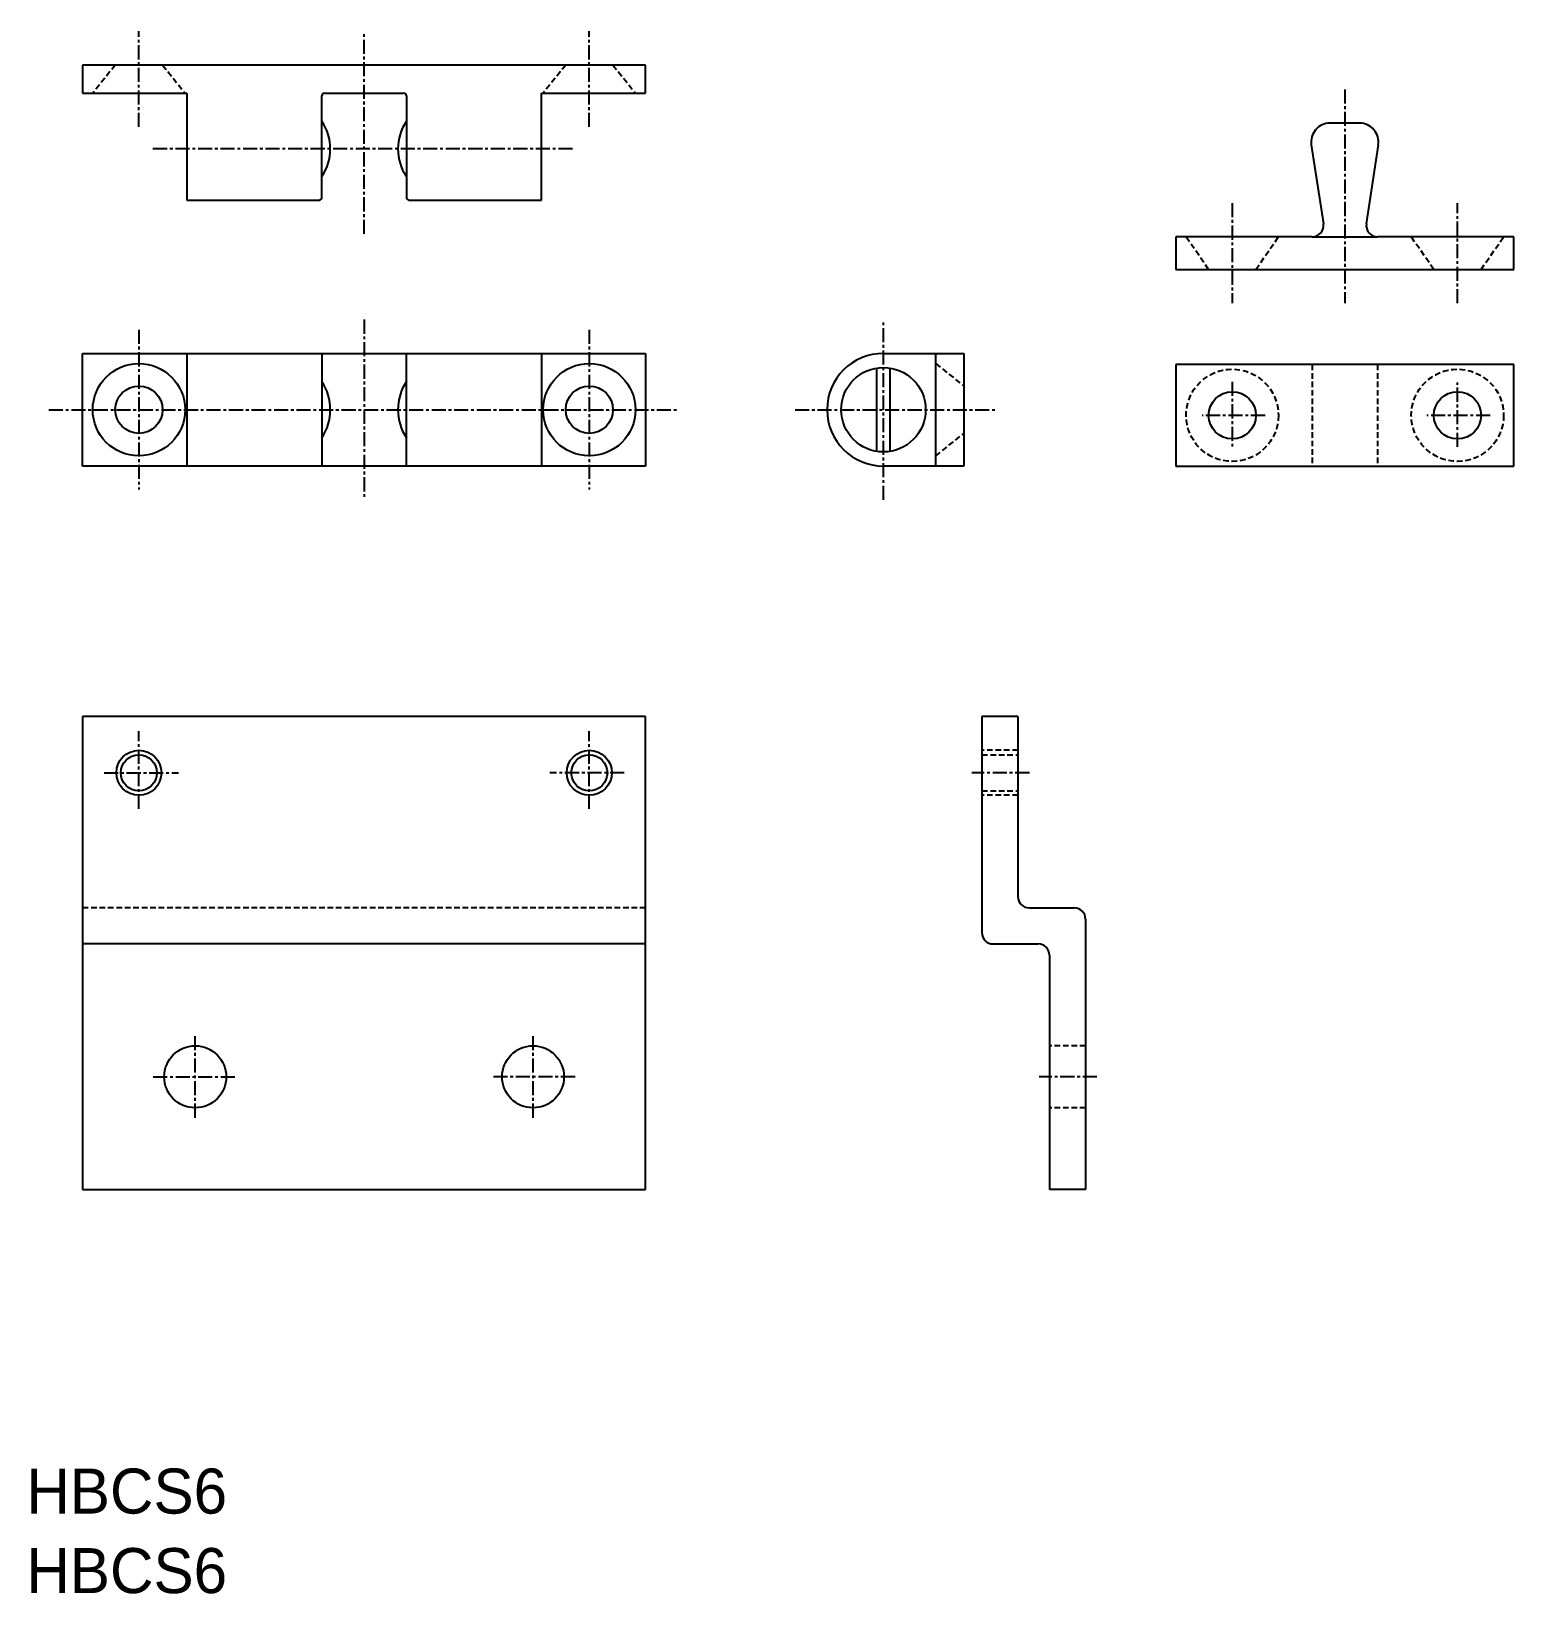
# Model space of a CAD drawing. Extents: x 0 to 132, y 0 to 139.
import ezdxf

# ---------------------------------------------------------------- set-up
doc = ezdxf.new("R2010")
doc.units = 0
doc.linetypes.add('CENTER', pattern=[2, 1.25, -0.25, 0.25, -0.25])
doc.linetypes.add('DASHED', pattern=[0.75, 0.5, -0.25])
doc.layers.get('0').update_dxf_attribs({"linetype": 'CONTINUOUS'})
doc.layers.add('CENTER', color=1, linetype='CENTER')

msp = doc.modelspace()

# ---------------------------------------------------------------- linework, layer by layer
at = {"color": 7, "linetype": 'CONTINUOUS'}
for p, q in [((5, 135.7), (5, 133.2)), ((55, 135.7), (5, 135.7)), ((55, 133.2), (55, 135.7)), ((5, 133.2), (14.25, 133.2)), ((14.25, 133.2), (14.25, 123.7)), ((26.25, 130.7), (26.25, 132.95)), ((26.5, 133.2), (33.5, 133.2)), ((33.75, 132.95), (33.75, 130.7)), ((45.75, 133.2), (55, 133.2)), ((45.75, 123.7), (45.75, 133.2)), ((26.25, 125.8), (26.25, 130.7)), ((33.75, 130.7), (33.75, 125.8)), ((118.41, 130.54), (115.78, 130.54)), ((114.12, 128.6), (115.19, 121.6)), ((119.01, 121.6), (120.08, 128.6)), ((26.25, 123.95), (26.25, 125.8)), ((33.75, 125.8), (33.75, 123.95)), ((14.25, 123.7), (26, 123.7)), ((34, 123.7), (45.75, 123.7)), ((102.1, 120.44), (102.1, 117.54)), ((114.19, 120.44), (102.1, 120.44)), ((114.19, 120.44), (120.01, 120.44)), ((132.1, 120.44), (120.01, 120.44)), ((132.1, 117.54), (132.1, 120.44)), ((102.1, 117.54), (132.1, 117.54)), ((5, 100.09), (5, 110.09)), ((5, 110.09), (55, 110.09)), ((14.25, 110.09), (14.25, 100.09)), ((26.25, 110.09), (26.25, 100.09)), ((33.75, 100.09), (33.75, 110.09)), ((45.75, 110.09), (45.75, 100.09)), ((55, 110.09), (55, 100.09)), ((76.12, 110.09), (83.27, 110.09)), ((80.77, 100.09), (80.77, 110.09)), ((83.27, 110.09), (83.27, 100.09)), ((75.52, 101.41), (75.52, 108.76)), ((76.72, 101.41), (76.72, 108.76)), ((102.1, 109.09), (102.1, 100.09)), ((132.1, 109.09), (102.1, 109.09)), ((132.1, 100.09), (132.1, 109.09)), ((55, 100.09), (5, 100.09)), ((83.27, 100.09), (76.12, 100.09)), ((102.1, 100.09), (132.1, 100.09)), ((5, 77.85), (5, 35.85)), ((55, 77.85), (5, 77.85)), ((55, 35.85), (55, 77.85)), ((88.07, 77.85), (84.87, 77.85)), ((84.87, 77.85), (84.87, 58.65)), ((88.07, 77.85), (88.07, 61.85)), ((89.07, 60.85), (93.07, 60.85)), ((94.07, 59.85), (94.07, 35.85)), ((55, 57.65), (5, 57.65)), ((85.87, 57.65), (89.87, 57.65)), ((90.87, 56.65), (90.87, 35.85)), ((5, 35.85), (55, 35.85)), ((94.07, 35.85), (90.87, 35.85))]:
    msp.add_line(p, q, dxfattribs=at)
at = {"color": 3, "linetype": 'DASHED'}
for p, q in [((7.9, 135.7), (5.9, 133.2)), ((12.1, 135.7), (14.1, 133.2)), ((47.9, 135.7), (45.9, 133.2)), ((52.1, 135.7), (54.1, 133.2)), ((105, 117.54), (103, 120.44)), ((109.2, 117.54), (111.2, 120.44)), ((125, 117.54), (123, 120.44)), ((129.2, 117.54), (131.2, 120.44)), ((80.77, 109.19), (83.27, 107.19)), ((114.19, 109.09), (114.19, 100.09)), ((120.01, 109.09), (120.01, 100.09)), ((80.77, 100.99), (83.27, 102.99)), ((88.07, 74.85), (84.87, 74.85)), ((84.87, 74.45), (88.07, 74.45)), ((84.87, 71.25), (88.07, 71.25)), ((88.07, 70.85), (84.87, 70.85)), ((55, 60.85), (5, 60.85)), ((94.07, 48.6), (90.87, 48.6)), ((94.07, 43.1), (90.87, 43.1))]:
    msp.add_line(p, q, dxfattribs=at)
at = {"color": 7, "linetype": 'CONTINUOUS'}
for centre, radius in [((10, 105.09), 4.1), ((50, 105.09), 4.1), ((76.12, 105.09), 3.75), ((10, 105.09), 2.1), ((50, 105.09), 2.1), ((107.1, 104.59), 2.1), ((127.1, 104.59), 2.1), ((10, 72.85), 1.6), ((50, 72.85), 1.6), ((15, 45.85), 2.75), ((45, 45.85), 2.75)]:
    msp.add_circle(centre, radius, dxfattribs=at)
at = {"color": 3, "linetype": 'DASHED'}
for centre in [(107.1, 104.59), (127.1, 104.59)]:
    msp.add_circle(centre, 4.1, dxfattribs=at)
at = {"color": 3, "linetype": 'CONTINUOUS'}
for centre in [(10, 72.85), (50, 72.85)]:
    msp.add_circle(centre, 2, dxfattribs=at)
at = {"color": 7, "linetype": 'CONTINUOUS'}
for centre, radius, start, end in [((26.5, 132.95), 0.25, 90, 180), ((33.5, 132.95), 0.25, 0, 90), ((22.62, 128.25), 4.38, 325.9589, 34.0411), ((37.38, 128.25), 4.38, 145.9589, 214.0411), ((115.78, 128.86), 1.68, 90, 188.6838), ((118.41, 128.86), 1.68, 351.3162, 90), ((26, 123.95), 0.25, 270, 0), ((34, 123.95), 0.25, 180, 270), ((114.19, 121.45), 1.01, 270, 8.6838), ((120.01, 121.45), 1.01, 171.3162, 270), ((76.12, 105.09), 5, 90, 270), ((22.46, 105.09), 4.54, 326.6015, 33.3985), ((37.54, 105.09), 4.54, 146.6015, 213.3985), ((89.07, 61.85), 1, 180, 270), ((93.07, 59.85), 1, 0, 90), ((85.87, 58.65), 1, 180, 270), ((89.87, 56.65), 1, 0, 90)]:
    msp.add_arc(centre, radius, start, end, dxfattribs=at)
at = {"layer": 'CENTER', "color": 1, "linetype": 'CENTER'}
for p, q in [((10, 130.2), (10, 138.7)), ((30, 120.7), (30, 138.7)), ((50, 130.2), (50, 138.7)), ((117.1, 133.54), (117.1, 114.54)), ((11.25, 128.3), (48.75, 128.3)), ((107.1, 123.44), (107.1, 114.54)), ((127.1, 114.54), (127.1, 123.44)), ((30, 113.09), (30, 97.09)), ((76.12, 97.09), (76.12, 113.09)), ((10, 112.19), (10, 97.99)), ((50, 112.19), (50, 97.99)), ((107.1, 107.57), (107.1, 101.75)), ((127.1, 101.8), (127.1, 107.52)), ((2, 105.09), (58, 105.09)), ((68.27, 105.09), (86.27, 105.09)), ((110.01, 104.59), (104.42, 104.59)), ((130, 104.59), (124.37, 104.59)), ((10, 69.65), (10, 76.54)), ((50, 69.65), (50, 76.54)), ((6.91, 72.85), (13.52, 72.85)), ((53.09, 72.85), (46.48, 72.85)), ((89.08, 72.85), (83.96, 72.85)), ((15, 42.22), (15, 49.54)), ((45, 42.22), (45, 49.54)), ((11.27, 45.85), (18.52, 45.85)), ((48.73, 45.85), (41.48, 45.85)), ((95.08, 45.85), (89.96, 45.85))]:
    msp.add_line(p, q, dxfattribs=at)

# ---------------------------------------------------------------- texts
at = {"color": 7, "linetype": 'CONTINUOUS'}
for p in [(0, 7.06), (0, 0)]:
    msp.add_text('HBCS6', height=4, dxfattribs=at).set_placement(p)

doc.saveas('drawing.dxf')
